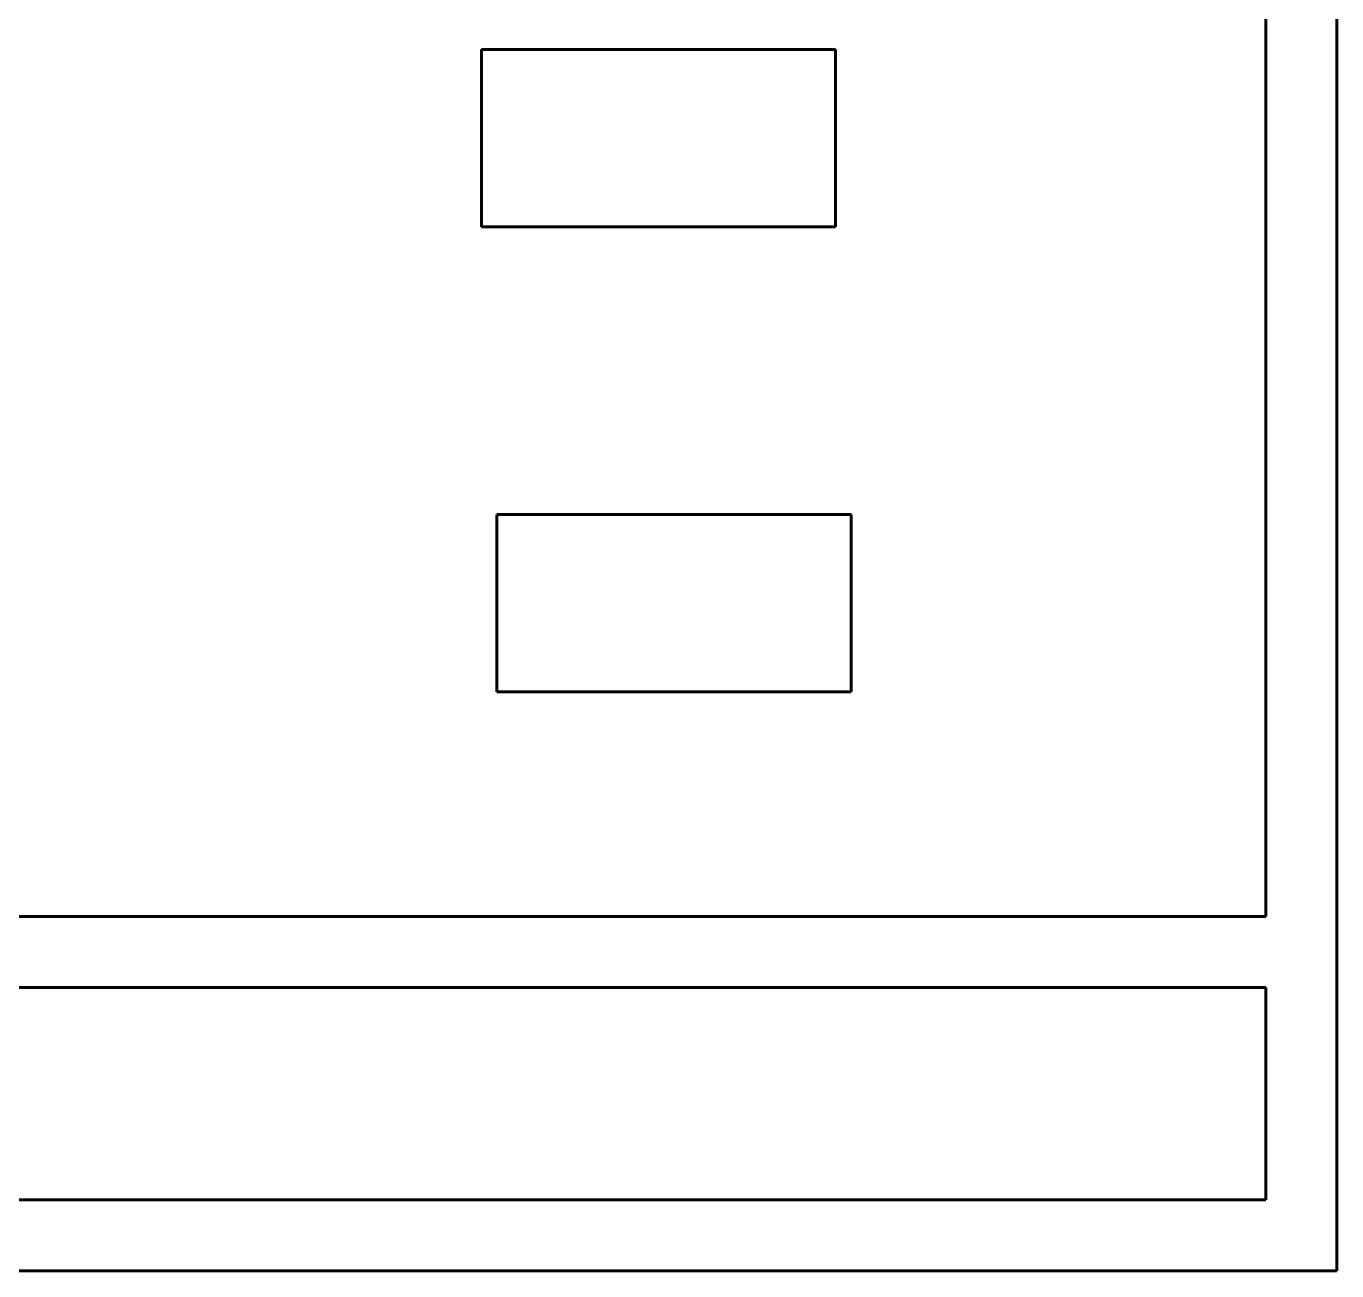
# Model space of a CAD drawing. Extents: x 0 to 297, y 0 to 292.
# Drawn here: x 122.64 to 131.89, y 98.02 to 106.8 of the extents above; entities that cross this region are included whole.
import ezdxf

# ---------------------------------------------------------------- set-up
doc = ezdxf.new("R2010")
doc.units = 0
doc.header["$MEASUREMENT"] = 0
doc.linetypes.add('K5LT_BASIC', pattern=[0])
doc.layers.add('Системный слой', color=7, linetype='Continuous')

# ---------------------------------------------------------------- blocks, each defined once
blk = doc.blocks.new('*U')
at = {"layer": 'Системный слой', "linetype": 'K5LT_BASIC', "lineweight": 60}
for p, q in [((128.3539, 106.6357), (125.8539, 106.6357)), ((125.8539, 106.6357), (125.8539, 105.3857)), ((128.3539, 105.3857), (128.3539, 106.6357)), ((125.8539, 105.3857), (128.3539, 105.3857)), ((128.4633, 103.3544), (125.9633, 103.3544)), ((125.9633, 103.3544), (125.9633, 102.1044)), ((128.4633, 102.1044), (128.4633, 103.3544)), ((125.9633, 102.1044), (128.4633, 102.1044))]:
    blk.add_line(p, q, dxfattribs=at)

msp = doc.modelspace()

# ---------------------------------------------------------------- linework, layer by layer
at = {"layer": 'Системный слой', "linetype": 'K5LT_BASIC', "lineweight": 60}
for p, q in [((131.3913, 112.0189), (131.3913, 106.5779)), ((131.3913, 112.0189), (131.3913, 100.5189)), ((131.8917, 112.0189), (131.8917, 100.5189)), ((131.3913, 106.0783), (131.3913, 100.5189)), ((131.3913, 100.5189), (99.8917, 100.5189)), ((131.3913, 100.5189), (115.8917, 100.5189)), ((131.8917, 98.0189), (131.8917, 100.5189)), ((122.7217, 100.0189), (115.3917, 100.0189)), ((131.3917, 100.0189), (122.7217, 100.0189)), ((131.3917, 98.5189), (131.3917, 100.0189)), ((131.3917, 98.5189), (115.3917, 98.5189)), ((131.8917, 98.0189), (115.8917, 98.0189))]:
    msp.add_line(p, q, dxfattribs=at)

# ---------------------------------------------------------------- block references
at = {"layer": 'Системный слой'}
msp.add_blockref('*U', (0, 0), dxfattribs=at)
msp.add_blockref('*U', (0, 0), dxfattribs=at)
msp.add_blockref('*U', (0, 0), dxfattribs=at)
msp.add_blockref('*U', (0, 0), dxfattribs=at)
msp.add_blockref('*U', (0, 0), dxfattribs=at)
msp.add_blockref('*U', (0, 0), dxfattribs=at)
msp.add_blockref('*U', (0, 0), dxfattribs=at)
msp.add_blockref('*U', (0, 0), dxfattribs=at)
msp.add_blockref('*U', (0, 0), dxfattribs=at)
msp.add_blockref('*U', (0, 0), dxfattribs=at)
msp.add_blockref('*U', (0, 0), dxfattribs=at)
msp.add_blockref('*U', (0, 0), dxfattribs=at)
msp.add_blockref('*U', (0, 0), dxfattribs=at)
msp.add_blockref('*U', (0, 0), dxfattribs=at)
msp.add_blockref('*U', (0, 0), dxfattribs=at)
msp.add_blockref('*U', (0, 0), dxfattribs=at)
msp.add_blockref('*U', (0, 0), dxfattribs=at)
msp.add_blockref('*U', (0, 0), dxfattribs=at)
msp.add_blockref('*U', (0, 0), dxfattribs=at)
msp.add_blockref('*U', (0, 0), dxfattribs=at)
msp.add_blockref('*U', (0, 0), dxfattribs=at)
msp.add_blockref('*U', (0, 0), dxfattribs=at)
msp.add_blockref('*U', (0, 0), dxfattribs=at)
msp.add_blockref('*U', (0, 0), dxfattribs=at)
msp.add_blockref('*U', (0, 0), dxfattribs=at)
msp.add_blockref('*U', (0, 0), dxfattribs=at)
msp.add_blockref('*U', (0, 0), dxfattribs=at)
msp.add_blockref('*U', (0, 0), dxfattribs=at)
msp.add_blockref('*U', (0, 0), dxfattribs=at)
msp.add_blockref('*U', (0, 0), dxfattribs=at)
msp.add_blockref('*U', (0, 0), dxfattribs=at)
msp.add_blockref('*U', (0, 0), dxfattribs=at)
msp.add_blockref('*U', (0, 0), dxfattribs=at)
msp.add_blockref('*U', (0, 0), dxfattribs=at)
msp.add_blockref('*U', (0, 0), dxfattribs=at)
msp.add_blockref('*U', (0, 0), dxfattribs=at)
msp.add_blockref('*U', (0, 0), dxfattribs=at)
msp.add_blockref('*U', (0, 0), dxfattribs=at)
msp.add_blockref('*U', (0, 0), dxfattribs=at)
msp.add_blockref('*U', (0, 0), dxfattribs=at)
msp.add_blockref('*U', (0, 0), dxfattribs=at)
msp.add_blockref('*U', (0, 0), dxfattribs=at)
msp.add_blockref('*U', (0, 0), dxfattribs=at)
msp.add_blockref('*U', (0, 0), dxfattribs=at)
msp.add_blockref('*U', (0, 0), dxfattribs=at)
msp.add_blockref('*U', (0, 0), dxfattribs=at)
msp.add_blockref('*U', (0, 0), dxfattribs=at)
msp.add_blockref('*U', (0, 0), dxfattribs=at)
msp.add_blockref('*U', (0, 0), dxfattribs=at)
msp.add_blockref('*U', (0, 0), dxfattribs=at)
msp.add_blockref('*U', (0, 0), dxfattribs=at)
msp.add_blockref('*U', (0, 0), dxfattribs=at)
msp.add_blockref('*U', (0, 0), dxfattribs=at)
msp.add_blockref('*U', (0, 0), dxfattribs=at)
msp.add_blockref('*U', (0, 0), dxfattribs=at)
msp.add_blockref('*U', (0, 0), dxfattribs=at)
msp.add_blockref('*U', (0, 0), dxfattribs=at)
msp.add_blockref('*U', (0, 0), dxfattribs=at)
msp.add_blockref('*U', (0, 0), dxfattribs=at)
msp.add_blockref('*U', (0, 0), dxfattribs=at)
msp.add_blockref('*U', (0, 0), dxfattribs=at)
msp.add_blockref('*U', (0, 0), dxfattribs=at)
msp.add_blockref('*U', (0, 0), dxfattribs=at)
msp.add_blockref('*U', (0, 0), dxfattribs=at)
msp.add_blockref('*U', (0, 0), dxfattribs=at)
msp.add_blockref('*U', (0, 0), dxfattribs=at)
msp.add_blockref('*U', (0, 0), dxfattribs=at)
msp.add_blockref('*U', (0, 0), dxfattribs=at)
msp.add_blockref('*U', (0, 0), dxfattribs=at)
msp.add_blockref('*U', (0, 0), dxfattribs=at)
msp.add_blockref('*U', (0, 0), dxfattribs=at)
msp.add_blockref('*U', (0, 0), dxfattribs=at)
msp.add_blockref('*U', (0, 0), dxfattribs=at)
msp.add_blockref('*U', (0, 0), dxfattribs=at)
msp.add_blockref('*U', (0, 0), dxfattribs=at)
msp.add_blockref('*U', (0, 0), dxfattribs=at)
msp.add_blockref('*U', (0, 0), dxfattribs=at)
msp.add_blockref('*U', (0, 0), dxfattribs=at)
msp.add_blockref('*U', (0, 0), dxfattribs=at)
msp.add_blockref('*U', (0, 0), dxfattribs=at)
msp.add_blockref('*U', (0, 0), dxfattribs=at)
msp.add_blockref('*U', (0, 0), dxfattribs=at)
msp.add_blockref('*U', (0, 0), dxfattribs=at)
msp.add_blockref('*U', (0, 0), dxfattribs=at)
msp.add_blockref('*U', (0, 0), dxfattribs=at)
msp.add_blockref('*U', (0, 0), dxfattribs=at)
msp.add_blockref('*U', (0, 0), dxfattribs=at)
msp.add_blockref('*U', (0, 0), dxfattribs=at)
msp.add_blockref('*U', (0, 0), dxfattribs=at)
msp.add_blockref('*U', (0, 0), dxfattribs=at)
msp.add_blockref('*U', (0, 0), dxfattribs=at)
msp.add_blockref('*U', (0, 0), dxfattribs=at)
msp.add_blockref('*U', (0, 0), dxfattribs=at)
msp.add_blockref('*U', (0, 0), dxfattribs=at)
msp.add_blockref('*U', (0, 0), dxfattribs=at)
msp.add_blockref('*U', (0, 0), dxfattribs=at)
msp.add_blockref('*U', (0, 0), dxfattribs=at)
msp.add_blockref('*U', (0, 0), dxfattribs=at)
msp.add_blockref('*U', (0, 0), dxfattribs=at)
msp.add_blockref('*U', (0, 0), dxfattribs=at)
msp.add_blockref('*U', (0, 0), dxfattribs=at)
msp.add_blockref('*U', (0, 0), dxfattribs=at)
msp.add_blockref('*U', (0, 0), dxfattribs=at)
msp.add_blockref('*U', (0, 0), dxfattribs=at)
msp.add_blockref('*U', (0, 0), dxfattribs=at)
msp.add_blockref('*U', (0, 0), dxfattribs=at)
msp.add_blockref('*U', (0, 0), dxfattribs=at)
msp.add_blockref('*U', (0, 0), dxfattribs=at)
msp.add_blockref('*U', (0, 0), dxfattribs=at)
msp.add_blockref('*U', (0, 0), dxfattribs=at)
msp.add_blockref('*U', (0, 0), dxfattribs=at)
msp.add_blockref('*U', (0, 0), dxfattribs=at)
msp.add_blockref('*U', (0, 0), dxfattribs=at)
msp.add_blockref('*U', (0, 0), dxfattribs=at)
msp.add_blockref('*U', (0, 0), dxfattribs=at)
msp.add_blockref('*U', (0, 0), dxfattribs=at)
msp.add_blockref('*U', (0, 0), dxfattribs=at)
msp.add_blockref('*U', (0, 0), dxfattribs=at)
msp.add_blockref('*U', (0, 0), dxfattribs=at)
msp.add_blockref('*U', (0, 0), dxfattribs=at)
msp.add_blockref('*U', (0, 0), dxfattribs=at)
msp.add_blockref('*U', (0, 0), dxfattribs=at)
msp.add_blockref('*U', (0, 0), dxfattribs=at)
msp.add_blockref('*U', (0, 0), dxfattribs=at)
msp.add_blockref('*U', (0, 0), dxfattribs=at)
msp.add_blockref('*U', (0, 0), dxfattribs=at)
msp.add_blockref('*U', (0, 0), dxfattribs=at)
msp.add_blockref('*U', (0, 0), dxfattribs=at)
msp.add_blockref('*U', (0, 0), dxfattribs=at)
msp.add_blockref('*U', (0, 0), dxfattribs=at)
msp.add_blockref('*U', (0, 0), dxfattribs=at)
msp.add_blockref('*U', (0, 0), dxfattribs=at)
msp.add_blockref('*U', (0, 0), dxfattribs=at)
msp.add_blockref('*U', (0, 0), dxfattribs=at)
msp.add_blockref('*U', (0, 0), dxfattribs=at)
msp.add_blockref('*U', (0, 0), dxfattribs=at)
msp.add_blockref('*U', (0, 0), dxfattribs=at)
msp.add_blockref('*U', (0, 0), dxfattribs=at)
msp.add_blockref('*U', (0, 0), dxfattribs=at)
msp.add_blockref('*U', (0, 0), dxfattribs=at)
msp.add_blockref('*U', (0, 0), dxfattribs=at)
msp.add_blockref('*U', (0, 0), dxfattribs=at)
msp.add_blockref('*U', (0, 0), dxfattribs=at)
msp.add_blockref('*U', (0, 0), dxfattribs=at)
msp.add_blockref('*U', (0, 0), dxfattribs=at)
msp.add_blockref('*U', (0, 0), dxfattribs=at)
msp.add_blockref('*U', (0, 0), dxfattribs=at)
msp.add_blockref('*U', (0, 0), dxfattribs=at)
msp.add_blockref('*U', (0, 0), dxfattribs=at)
msp.add_blockref('*U', (0, 0), dxfattribs=at)
msp.add_blockref('*U', (0, 0), dxfattribs=at)
msp.add_blockref('*U', (0, 0), dxfattribs=at)
msp.add_blockref('*U', (0, 0), dxfattribs=at)
msp.add_blockref('*U', (0, 0), dxfattribs=at)
msp.add_blockref('*U', (0, 0), dxfattribs=at)
msp.add_blockref('*U', (0, 0), dxfattribs=at)
msp.add_blockref('*U', (0, 0), dxfattribs=at)
msp.add_blockref('*U', (0, 0), dxfattribs=at)
msp.add_blockref('*U', (0, 0), dxfattribs=at)
msp.add_blockref('*U', (0, 0), dxfattribs=at)
msp.add_blockref('*U', (0, 0), dxfattribs=at)
msp.add_blockref('*U', (0, 0), dxfattribs=at)
msp.add_blockref('*U', (0, 0), dxfattribs=at)
msp.add_blockref('*U', (0, 0), dxfattribs=at)
msp.add_blockref('*U', (0, 0), dxfattribs=at)
msp.add_blockref('*U', (0, 0), dxfattribs=at)
msp.add_blockref('*U', (0, 0), dxfattribs=at)
msp.add_blockref('*U', (0, 0), dxfattribs=at)
msp.add_blockref('*U', (0, 0), dxfattribs=at)
msp.add_blockref('*U', (0, 0), dxfattribs=at)
msp.add_blockref('*U', (0, 0), dxfattribs=at)
msp.add_blockref('*U', (0, 0), dxfattribs=at)
msp.add_blockref('*U', (0, 0), dxfattribs=at)
msp.add_blockref('*U', (0, 0), dxfattribs=at)
msp.add_blockref('*U', (0, 0), dxfattribs=at)
msp.add_blockref('*U', (0, 0), dxfattribs=at)
msp.add_blockref('*U', (0, 0), dxfattribs=at)
msp.add_blockref('*U', (0, 0), dxfattribs=at)
msp.add_blockref('*U', (0, 0), dxfattribs=at)
msp.add_blockref('*U', (0, 0), dxfattribs=at)
msp.add_blockref('*U', (0, 0), dxfattribs=at)
msp.add_blockref('*U', (0, 0), dxfattribs=at)
msp.add_blockref('*U', (0, 0), dxfattribs=at)
msp.add_blockref('*U', (0, 0), dxfattribs=at)
msp.add_blockref('*U', (0, 0), dxfattribs=at)
msp.add_blockref('*U', (0, 0), dxfattribs=at)
msp.add_blockref('*U', (0, 0), dxfattribs=at)
msp.add_blockref('*U', (0, 0), dxfattribs=at)
msp.add_blockref('*U', (0, 0), dxfattribs=at)
msp.add_blockref('*U', (0, 0), dxfattribs=at)
msp.add_blockref('*U', (0, 0), dxfattribs=at)
msp.add_blockref('*U', (0, 0), dxfattribs=at)
msp.add_blockref('*U', (0, 0), dxfattribs=at)
msp.add_blockref('*U', (0, 0), dxfattribs=at)
msp.add_blockref('*U', (0, 0), dxfattribs=at)
msp.add_blockref('*U', (0, 0), dxfattribs=at)
msp.add_blockref('*U', (0, 0), dxfattribs=at)
msp.add_blockref('*U', (0, 0), dxfattribs=at)
msp.add_blockref('*U', (0, 0), dxfattribs=at)
msp.add_blockref('*U', (0, 0), dxfattribs=at)
msp.add_blockref('*U', (0, 0), dxfattribs=at)
msp.add_blockref('*U', (0, 0), dxfattribs=at)
msp.add_blockref('*U', (0, 0), dxfattribs=at)
msp.add_blockref('*U', (0, 0), dxfattribs=at)
msp.add_blockref('*U', (0, 0), dxfattribs=at)
msp.add_blockref('*U', (0, 0), dxfattribs=at)
msp.add_blockref('*U', (0, 0), dxfattribs=at)
msp.add_blockref('*U', (0, 0), dxfattribs=at)
msp.add_blockref('*U', (0, 0), dxfattribs=at)
msp.add_blockref('*U', (0, 0), dxfattribs=at)
msp.add_blockref('*U', (0, 0), dxfattribs=at)
msp.add_blockref('*U', (0, 0), dxfattribs=at)
msp.add_blockref('*U', (0, 0), dxfattribs=at)
msp.add_blockref('*U', (0, 0), dxfattribs=at)
msp.add_blockref('*U', (0, 0), dxfattribs=at)
msp.add_blockref('*U', (0, 0), dxfattribs=at)
msp.add_blockref('*U', (0, 0), dxfattribs=at)
msp.add_blockref('*U', (0, 0), dxfattribs=at)
msp.add_blockref('*U', (0, 0), dxfattribs=at)
msp.add_blockref('*U', (0, 0), dxfattribs=at)
msp.add_blockref('*U', (0, 0), dxfattribs=at)
msp.add_blockref('*U', (0, 0), dxfattribs=at)
msp.add_blockref('*U', (0, 0), dxfattribs=at)
msp.add_blockref('*U', (0, 0), dxfattribs=at)
msp.add_blockref('*U', (0, 0), dxfattribs=at)
msp.add_blockref('*U', (0, 0), dxfattribs=at)
msp.add_blockref('*U', (0, 0), dxfattribs=at)
msp.add_blockref('*U', (0, 0), dxfattribs=at)
msp.add_blockref('*U', (0, 0), dxfattribs=at)
msp.add_blockref('*U', (0, 0), dxfattribs=at)
msp.add_blockref('*U', (0, 0), dxfattribs=at)
msp.add_blockref('*U', (0, 0), dxfattribs=at)
msp.add_blockref('*U', (0, 0), dxfattribs=at)
msp.add_blockref('*U', (0, 0), dxfattribs=at)
msp.add_blockref('*U', (0, 0), dxfattribs=at)
msp.add_blockref('*U', (0, 0), dxfattribs=at)
msp.add_blockref('*U', (0, 0), dxfattribs=at)
msp.add_blockref('*U', (0, 0), dxfattribs=at)
msp.add_blockref('*U', (0, 0), dxfattribs=at)
msp.add_blockref('*U', (0, 0), dxfattribs=at)
msp.add_blockref('*U', (0, 0), dxfattribs=at)
msp.add_blockref('*U', (0, 0), dxfattribs=at)
msp.add_blockref('*U', (0, 0), dxfattribs=at)
msp.add_blockref('*U', (0, 0), dxfattribs=at)
msp.add_blockref('*U', (0, 0), dxfattribs=at)
msp.add_blockref('*U', (0, 0), dxfattribs=at)
msp.add_blockref('*U', (0, 0), dxfattribs=at)
msp.add_blockref('*U', (0, 0), dxfattribs=at)
msp.add_blockref('*U', (0, 0), dxfattribs=at)
msp.add_blockref('*U', (0, 0), dxfattribs=at)
msp.add_blockref('*U', (0, 0), dxfattribs=at)
msp.add_blockref('*U', (0, 0), dxfattribs=at)
msp.add_blockref('*U', (0, 0), dxfattribs=at)
msp.add_blockref('*U', (0, 0), dxfattribs=at)
msp.add_blockref('*U', (0, 0), dxfattribs=at)
msp.add_blockref('*U', (0, 0), dxfattribs=at)
msp.add_blockref('*U', (0, 0), dxfattribs=at)
msp.add_blockref('*U', (0, 0), dxfattribs=at)
msp.add_blockref('*U', (0, 0), dxfattribs=at)
msp.add_blockref('*U', (0, 0), dxfattribs=at)
msp.add_blockref('*U', (0, 0), dxfattribs=at)
msp.add_blockref('*U', (0, 0), dxfattribs=at)
msp.add_blockref('*U', (0, 0), dxfattribs=at)
msp.add_blockref('*U', (0, 0), dxfattribs=at)
msp.add_blockref('*U', (0, 0), dxfattribs=at)
msp.add_blockref('*U', (0, 0), dxfattribs=at)
msp.add_blockref('*U', (0, 0), dxfattribs=at)
msp.add_blockref('*U', (0, 0), dxfattribs=at)
msp.add_blockref('*U', (0, 0), dxfattribs=at)
msp.add_blockref('*U', (0, 0), dxfattribs=at)
msp.add_blockref('*U', (0, 0), dxfattribs=at)
msp.add_blockref('*U', (0, 0), dxfattribs=at)
msp.add_blockref('*U', (0, 0), dxfattribs=at)
msp.add_blockref('*U', (0, 0), dxfattribs=at)
msp.add_blockref('*U', (0, 0), dxfattribs=at)
msp.add_blockref('*U', (0, 0), dxfattribs=at)
msp.add_blockref('*U', (0, 0), dxfattribs=at)
msp.add_blockref('*U', (0, 0), dxfattribs=at)
msp.add_blockref('*U', (0, 0), dxfattribs=at)
msp.add_blockref('*U', (0, 0), dxfattribs=at)
msp.add_blockref('*U', (0, 0), dxfattribs=at)
msp.add_blockref('*U', (0, 0), dxfattribs=at)
msp.add_blockref('*U', (0, 0), dxfattribs=at)
msp.add_blockref('*U', (0, 0), dxfattribs=at)
msp.add_blockref('*U', (0, 0), dxfattribs=at)
msp.add_blockref('*U', (0, 0), dxfattribs=at)
msp.add_blockref('*U', (0, 0), dxfattribs=at)
msp.add_blockref('*U', (0, 0), dxfattribs=at)
msp.add_blockref('*U', (0, 0), dxfattribs=at)
msp.add_blockref('*U', (0, 0), dxfattribs=at)
msp.add_blockref('*U', (0, 0), dxfattribs=at)
msp.add_blockref('*U', (0, 0), dxfattribs=at)
msp.add_blockref('*U', (0, 0), dxfattribs=at)
msp.add_blockref('*U', (0, 0), dxfattribs=at)
msp.add_blockref('*U', (0, 0), dxfattribs=at)
msp.add_blockref('*U', (0, 0), dxfattribs=at)
msp.add_blockref('*U', (0, 0), dxfattribs=at)
msp.add_blockref('*U', (0, 0), dxfattribs=at)
msp.add_blockref('*U', (0, 0), dxfattribs=at)
msp.add_blockref('*U', (0, 0), dxfattribs=at)
msp.add_blockref('*U', (0, 0), dxfattribs=at)
msp.add_blockref('*U', (0, 0), dxfattribs=at)
msp.add_blockref('*U', (0, 0), dxfattribs=at)
msp.add_blockref('*U', (0, 0), dxfattribs=at)
msp.add_blockref('*U', (0, 0), dxfattribs=at)
msp.add_blockref('*U', (0, 0), dxfattribs=at)
msp.add_blockref('*U', (0, 0), dxfattribs=at)
msp.add_blockref('*U', (0, 0), dxfattribs=at)
msp.add_blockref('*U', (0, 0), dxfattribs=at)
msp.add_blockref('*U', (0, 0), dxfattribs=at)
msp.add_blockref('*U', (0, 0), dxfattribs=at)
msp.add_blockref('*U', (0, 0), dxfattribs=at)
msp.add_blockref('*U', (0, 0), dxfattribs=at)
msp.add_blockref('*U', (0, 0), dxfattribs=at)
msp.add_blockref('*U', (0, 0), dxfattribs=at)
msp.add_blockref('*U', (0, 0), dxfattribs=at)
msp.add_blockref('*U', (0, 0), dxfattribs=at)
msp.add_blockref('*U', (0, 0), dxfattribs=at)
msp.add_blockref('*U', (0, 0), dxfattribs=at)
msp.add_blockref('*U', (0, 0), dxfattribs=at)
msp.add_blockref('*U', (0, 0), dxfattribs=at)
msp.add_blockref('*U', (0, 0), dxfattribs=at)
msp.add_blockref('*U', (0, 0), dxfattribs=at)
msp.add_blockref('*U', (0, 0), dxfattribs=at)
msp.add_blockref('*U', (0, 0), dxfattribs=at)
msp.add_blockref('*U', (0, 0), dxfattribs=at)
msp.add_blockref('*U', (0, 0), dxfattribs=at)
msp.add_blockref('*U', (0, 0), dxfattribs=at)
msp.add_blockref('*U', (0, 0), dxfattribs=at)
msp.add_blockref('*U', (0, 0), dxfattribs=at)
msp.add_blockref('*U', (0, 0), dxfattribs=at)
msp.add_blockref('*U', (0, 0), dxfattribs=at)
msp.add_blockref('*U', (0, 0), dxfattribs=at)
msp.add_blockref('*U', (0, 0), dxfattribs=at)
msp.add_blockref('*U', (0, 0), dxfattribs=at)
msp.add_blockref('*U', (0, 0), dxfattribs=at)
msp.add_blockref('*U', (0, 0), dxfattribs=at)
msp.add_blockref('*U', (0, 0), dxfattribs=at)
msp.add_blockref('*U', (0, 0), dxfattribs=at)
msp.add_blockref('*U', (0, 0), dxfattribs=at)
msp.add_blockref('*U', (0, 0), dxfattribs=at)
msp.add_blockref('*U', (0, 0), dxfattribs=at)
msp.add_blockref('*U', (0, 0), dxfattribs=at)
msp.add_blockref('*U', (0, 0), dxfattribs=at)
msp.add_blockref('*U', (0, 0), dxfattribs=at)
msp.add_blockref('*U', (0, 0), dxfattribs=at)
msp.add_blockref('*U', (0, 0), dxfattribs=at)
msp.add_blockref('*U', (0, 0), dxfattribs=at)
msp.add_blockref('*U', (0, 0), dxfattribs=at)
msp.add_blockref('*U', (0, 0), dxfattribs=at)
msp.add_blockref('*U', (0, 0), dxfattribs=at)
msp.add_blockref('*U', (0, 0), dxfattribs=at)
msp.add_blockref('*U', (0, 0), dxfattribs=at)
msp.add_blockref('*U', (0, 0), dxfattribs=at)
msp.add_blockref('*U', (0, 0), dxfattribs=at)
msp.add_blockref('*U', (0, 0), dxfattribs=at)
msp.add_blockref('*U', (0, 0), dxfattribs=at)
msp.add_blockref('*U', (0, 0), dxfattribs=at)
msp.add_blockref('*U', (0, 0), dxfattribs=at)
msp.add_blockref('*U', (0, 0), dxfattribs=at)
msp.add_blockref('*U', (0, 0), dxfattribs=at)
msp.add_blockref('*U', (0, 0), dxfattribs=at)
msp.add_blockref('*U', (0, 0), dxfattribs=at)
msp.add_blockref('*U', (0, 0), dxfattribs=at)

doc.saveas('drawing.dxf')
